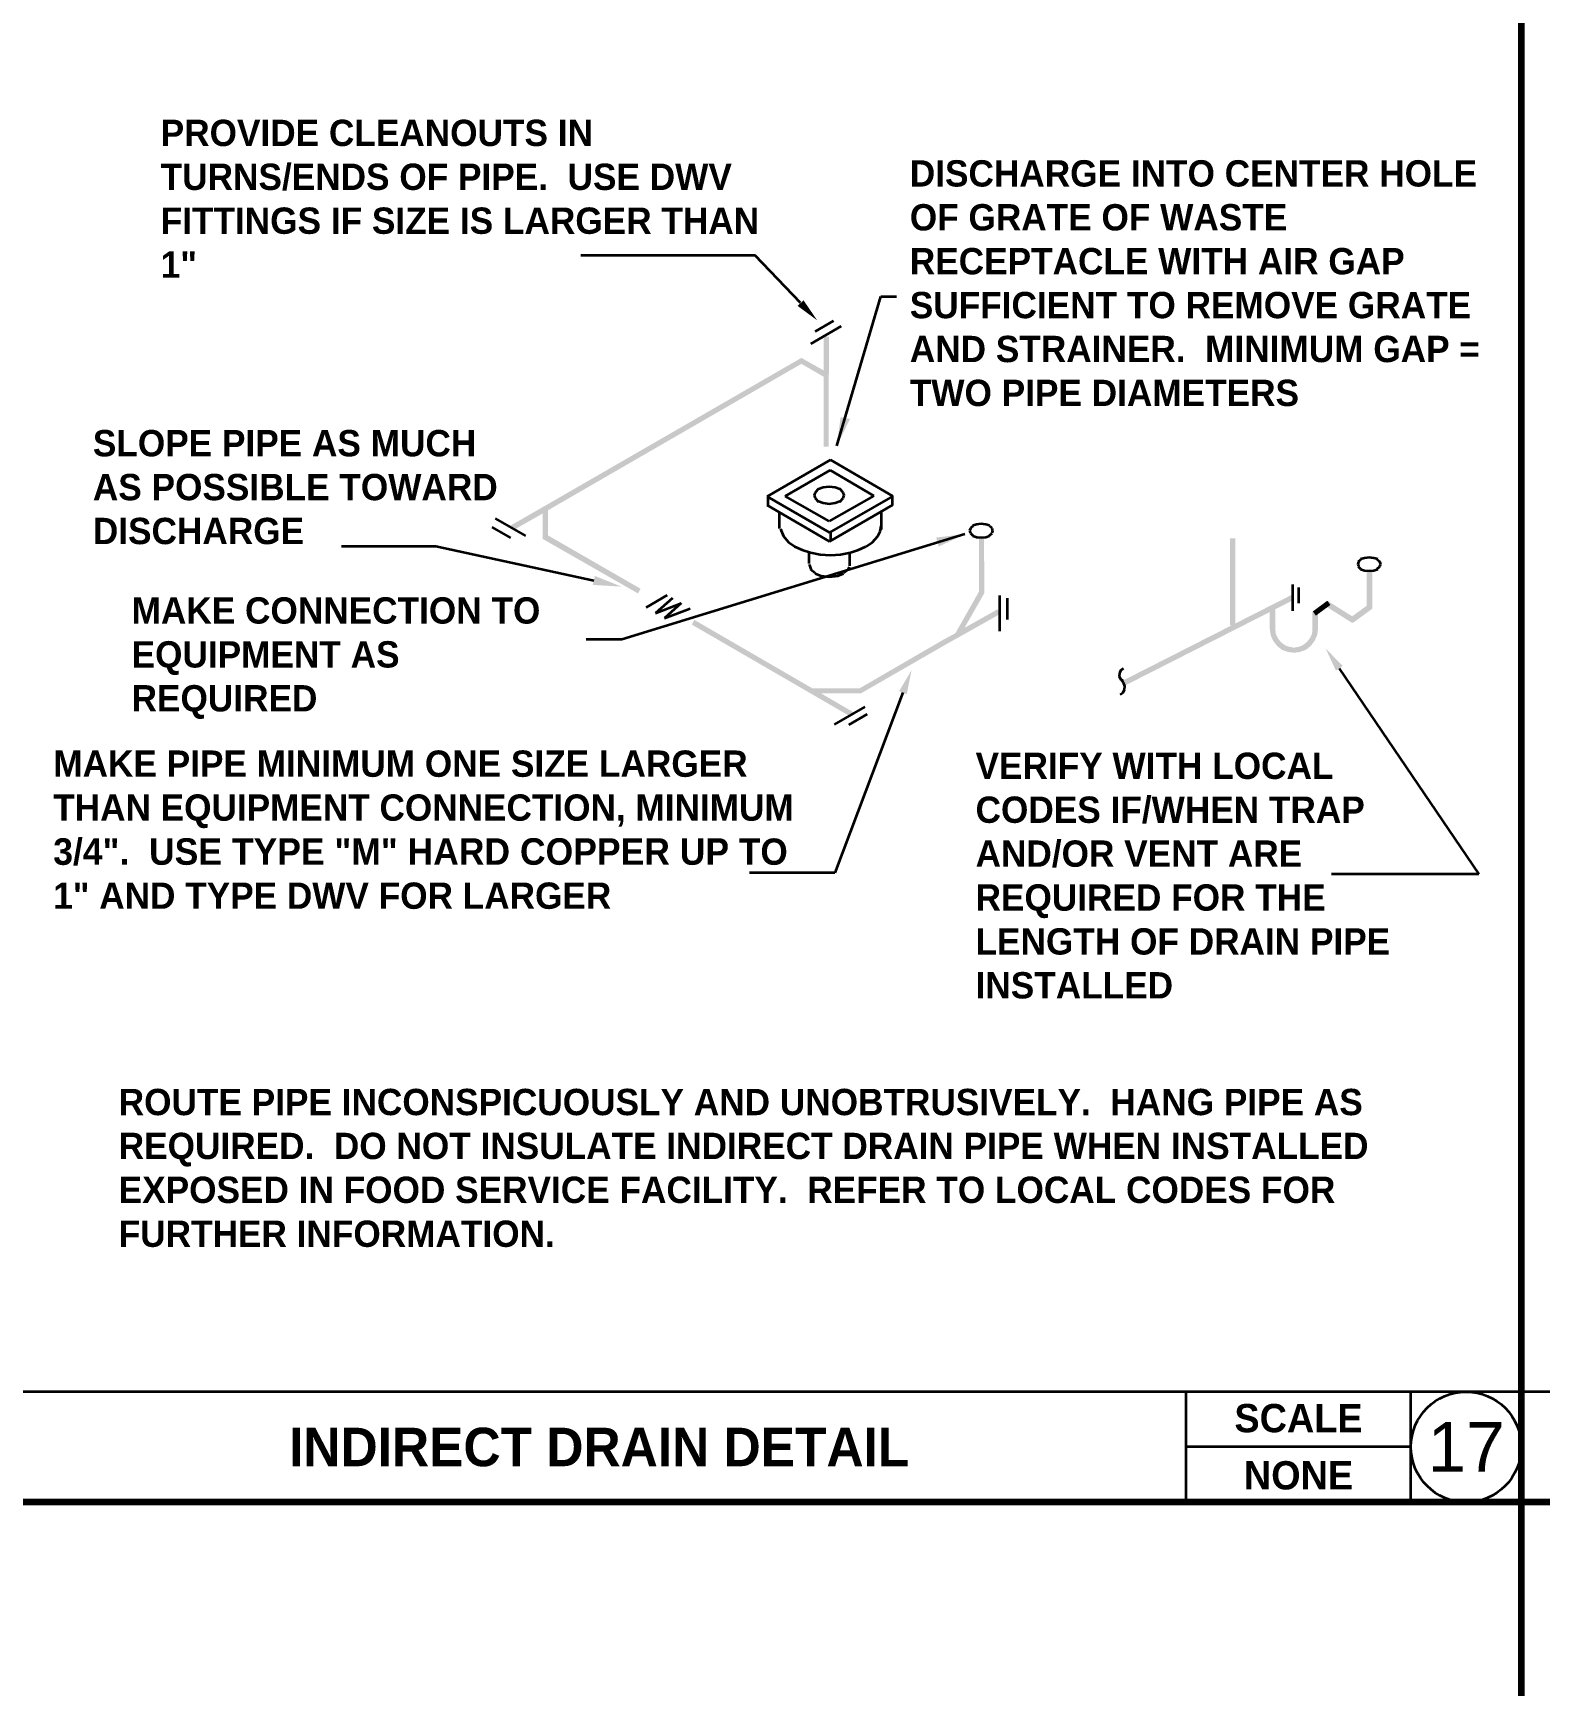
# Model space of a CAD drawing. Header units: inches. Extents: x 2025 to 34930, y -6955 to 4650.
# Drawn here: x 9307.1 to 9546.8, y -2676.1 to -2413.2 of the extents above; entities that cross this region are included whole.
import ezdxf

# ---------------------------------------------------------------- set-up
doc = ezdxf.new("R2010")
doc.units = ezdxf.units.IN
doc.header["$MEASUREMENT"] = 0
doc.layers.add('PDF-TEXT', color=7, linetype='Continuous', lineweight=35)
doc.styles.add('Century Gothic_B', font='GOTHICB.TTF', dxfattribs={"height": 6.659722})
doc.styles.add('PDF Arial', font='arial.ttf')
doc.styles.add('PDF Arial Bold', font='arialbd.ttf')
doc.styles.add('SWISS', font='swissl.ttf')
doc.dimstyles.new('STANDARD$7', dxfattribs={"dimscale": 48, "dimtxt": 0.125, "dimasz": 0.125, "dimexe": 0.0625, "dimexo": 0.0625, "dimgap": 0.0625, "dimtad": 1, "dimdec": 0, "dimzin": 3, "dimdsep": 46, "dimlunit": 4, "dimtxsty": 'SWISS', "dimcen": 0.0625, "dimadec": 0, "dimazin": 0, "dimtfac": 1, "dimtdec": 0, "dimtmove": 0, "dimatfit": 3, "dimfxl": 1, "dimfrac": 2, "dimtolj": 1, "dimtzin": 0, "dimarcsym": 0})

msp = doc.modelspace()

# ---------------------------------------------------------------- hatches: boundary and pattern name
at = {"layer": 'PDF-TEXT', "transparency": 33554559}
for points in [[(9432.85, -2467.47), (9433.73, -2467.47), (9433.73, -2461.5), (9432.85, -2461.5)], [(9403.34, -2502.35), (9403.74, -2501.6), (9389.02, -2493.12), (9389.02, -2489.12), (9429.32, -2465.84), (9432.85, -2467.88), (9432.85, -2479.01), (9433.67, -2479.01), (9433.67, -2467.34), (9429.32, -2464.89), (9388.14, -2488.64), (9388.14, -2493.66)], [(9383.05, -2491.56), (9383.46, -2492.31), (9388.95, -2489.19), (9388.48, -2488.44)], [(9451.71, -2509.81), (9438.62, -2517.41), (9431.02, -2517.41), (9412.29, -2506.55), (9411.89, -2507.3), (9430.75, -2518.22), (9438.82, -2518.22), (9452.12, -2510.56), (9454.43, -2509.27), (9458.43, -2502.28), (9458.36, -2493.39), (9457.55, -2493.39), (9457.55, -2502.08), (9453.82, -2508.66)], [(9498.33, -2493.6), (9497.51, -2493.6), (9497.51, -2507.44), (9498.33, -2507.44)], [(9516.51, -2506.28), (9517.05, -2507.03), (9520.11, -2504.79), (9520.11, -2498.68), (9519.22, -2498.68), (9519.22, -2504.32)], [(9507.76, -2503.3), (9507.35, -2502.55), (9480.48, -2516.19), (9480.89, -2516.94)], [(9503.82, -2507.98), (9503.96, -2509), (9504.36, -2509.88), (9504.98, -2510.69), (9505.72, -2511.3), (9506.67, -2511.64), (9507.69, -2511.78), (9508.64, -2511.64), (9509.59, -2511.3), (9510.34, -2510.69), (9510.95, -2509.88), (9511.35, -2509), (9511.49, -2507.98), (9511.49, -2505.27), (9510.61, -2505.27), (9510.61, -2507.98), (9510.54, -2508.79), (9510.2, -2509.47), (9509.72, -2510.08), (9509.11, -2510.56), (9508.44, -2510.83), (9507.69, -2510.97), (9506.88, -2510.83), (9506.2, -2510.56), (9505.59, -2510.08), (9505.11, -2509.47), (9504.77, -2508.79), (9504.7, -2507.98), (9504.7, -2504.45), (9503.82, -2504.45)], [(9510.67, -2505.2), (9511.15, -2505.88), (9513.46, -2504.18), (9512.98, -2503.5)], [(9512.98, -2503.5), (9512.51, -2504.25), (9516.92, -2507.03), (9517.39, -2506.28)], [(9454.02, -2508.52), (9454.43, -2509.27), (9460.94, -2505.6), (9460.53, -2504.86)], [(9431.15, -2517.48), (9430.75, -2518.22), (9437.19, -2521.96), (9437.67, -2521.28)]]:
    msp.add_hatch(color=256, dxfattribs=at).paths.add_polyline_path(points)

# ---------------------------------------------------------------- linework, layer by layer
at = {"layer": 'PDF-TEXT', "color": 42, "lineweight": 100}
for p, q in [((9543.83, -1888.19), (9543.83, -2917.77)), ((9787.29, -2646.85), (8343.83, -2646.85))]:
    msp.add_line(p, q, dxfattribs=at)
at = {"layer": 'PDF-TEXT'}
for p, q in [((9421.99, -2448.61), (9394.24, -2448.61)), ((9429.19, -2456.14), (9421.99, -2448.61)), ((9434.95, -2478.87), (9441.94, -2455.12)), ((9441.94, -2455.12), (9444.45, -2455.12)), ((9430.82, -2462.66), (9435.63, -2459.87)), ((9431.49, -2460.69), (9434.41, -2458.99)), ((9423.89, -2486.95), (9433.94, -2481.11)), ((9426.74, -2486.88), (9433.87, -2482.74)), ((9433.87, -2482.74), (9440.86, -2486.81)), ((9433.94, -2481.11), (9443.84, -2486.88)), ((9431.49, -2486.27), (9431.36, -2486.74)), ((9432.04, -2485.72), (9431.49, -2486.27)), ((9432.78, -2485.52), (9432.04, -2485.79)), ((9433.73, -2485.39), (9432.78, -2485.52)), ((9434.68, -2485.52), (9433.73, -2485.39)), ((9435.43, -2485.79), (9434.68, -2485.52)), ((9435.97, -2486.27), (9435.43, -2485.72)), ((9436.11, -2486.74), (9435.97, -2486.27)), ((9433.8, -2492.65), (9423.89, -2486.95)), ((9433.8, -2494.07), (9423.89, -2488.3)), ((9423.96, -2487.01), (9423.96, -2488.37)), ((9433.73, -2490.88), (9426.74, -2486.88)), ((9431.36, -2486.74), (9431.49, -2487.22)), ((9431.49, -2487.22), (9432.04, -2487.76)), ((9432.04, -2487.69), (9432.78, -2487.96)), ((9432.78, -2487.96), (9433.73, -2488.1)), ((9440.86, -2486.81), (9433.73, -2490.88)), ((9433.73, -2488.1), (9434.68, -2487.96)), ((9443.84, -2486.88), (9433.8, -2492.65)), ((9443.84, -2488.24), (9433.8, -2494.07)), ((9434.68, -2487.96), (9435.43, -2487.69)), ((9435.43, -2487.76), (9435.97, -2487.22)), ((9435.97, -2487.22), (9436.11, -2486.74)), ((9443.77, -2486.88), (9443.77, -2488.24)), ((9380.61, -2490.41), (9385.42, -2493.19)), ((9425.79, -2489.39), (9425.79, -2492.03)), ((9442.01, -2489.32), (9442.01, -2492.17)), ((9457.21, -2491.36), (9456.6, -2491.56)), ((9457.89, -2491.29), (9457.14, -2491.36)), ((9458.63, -2491.36), (9457.89, -2491.29)), ((9459.24, -2491.56), (9458.63, -2491.36)), ((9380.06, -2491.83), (9383.05, -2493.53)), ((9455.31, -2492.92), (9400.76, -2509.68)), ((9426, -2492.1), (9426.47, -2493.26)), ((9426.47, -2493.26), (9427.29, -2494.21)), ((9433.94, -2492.65), (9433.94, -2493.93)), ((9440.65, -2494.21), (9441.47, -2493.26)), ((9441.47, -2493.26), (9441.87, -2492.51)), ((9441.87, -2492.51), (9442.01, -2491.63)), ((9456.19, -2492.03), (9456.06, -2492.37)), ((9456.06, -2492.37), (9456.19, -2492.71)), ((9456.6, -2491.63), (9456.19, -2491.97)), ((9456.19, -2492.78), (9456.6, -2493.12)), ((9456.6, -2493.19), (9457.21, -2493.39)), ((9457.14, -2493.39), (9457.89, -2493.46)), ((9457.89, -2493.46), (9458.63, -2493.39)), ((9458.63, -2493.39), (9459.24, -2493.19)), ((9459.65, -2491.97), (9459.24, -2491.63)), ((9459.24, -2493.12), (9459.65, -2492.78)), ((9459.79, -2492.37), (9459.65, -2492.03)), ((9459.65, -2492.71), (9459.79, -2492.37)), ((9356.18, -2494.82), (9371.18, -2494.82)), ((9371.18, -2494.82), (9396.28, -2500.31)), ((9427.29, -2494.21), (9428.3, -2494.88)), ((9428.24, -2494.88), (9429.46, -2495.43)), ((9429.46, -2495.43), (9430.75, -2495.83)), ((9430.48, -2495.77), (9430.48, -2497.6)), ((9430.75, -2495.83), (9432.31, -2496.17)), ((9432.31, -2496.17), (9433.94, -2496.24)), ((9433.94, -2496.24), (9435.56, -2496.17)), ((9435.56, -2496.17), (9437.13, -2495.83)), ((9436.99, -2496.11), (9436.99, -2497.94)), ((9437.13, -2495.83), (9438.41, -2495.43)), ((9438.41, -2495.43), (9439.57, -2494.88)), ((9439.64, -2494.88), (9440.65, -2494.21)), ((9518.88, -2496.72), (9518.27, -2496.92)), ((9519.63, -2496.65), (9518.88, -2496.72)), ((9520.38, -2496.72), (9519.63, -2496.65)), ((9520.99, -2496.92), (9520.38, -2496.72)), ((9430.61, -2497.73), (9430.61, -2497.87)), ((9430.61, -2497.87), (9430.82, -2498.48)), ((9430.75, -2498.48), (9431.49, -2499.09)), ((9431.49, -2499.16), (9432.44, -2499.57)), ((9435.09, -2499.57), (9436.04, -2499.16)), ((9436.04, -2499.09), (9436.79, -2498.48)), ((9436.79, -2498.48), (9436.99, -2498.14)), ((9517.93, -2497.33), (9517.8, -2497.67)), ((9517.8, -2497.67), (9517.93, -2498.01)), ((9518.27, -2496.99), (9517.87, -2497.33)), ((9517.87, -2498.07), (9518.27, -2498.41)), ((9518.27, -2498.48), (9518.88, -2498.68)), ((9518.88, -2498.68), (9519.63, -2498.75)), ((9519.63, -2498.75), (9520.38, -2498.68)), ((9520.38, -2498.68), (9520.99, -2498.48)), ((9521.33, -2497.33), (9520.92, -2496.99)), ((9520.92, -2498.41), (9521.33, -2498.07)), ((9521.46, -2497.67), (9521.33, -2497.33)), ((9521.33, -2498.01), (9521.46, -2497.67)), ((9432.51, -2499.57), (9433.8, -2499.7)), ((9433.8, -2499.7), (9435.09, -2499.57)), ((9507.42, -2500.92), (9507.42, -2505.13)), ((9508.37, -2501.4), (9508.37, -2503.91)), ((9407.95, -2502.62), (9404.63, -2504.59)), ((9408.83, -2503.09), (9406.12, -2505.47)), ((9406.12, -2505.47), (9410.19, -2503.91)), ((9410.19, -2503.91), (9407.54, -2506.28)), ((9460.81, -2502.69), (9460.81, -2508.32)), ((9462.03, -2503.09), (9462.03, -2506.49)), ((9407.54, -2506.28), (9411.61, -2504.72)), ((9400.76, -2509.68), (9395.06, -2509.68)), ((9479.94, -2515.04), (9479.87, -2515.51)), ((9480.14, -2514.56), (9479.94, -2515.04)), ((9480.55, -2514.29), (9480.14, -2514.56)), ((9514.88, -2514.29), (9537.07, -2546.99)), ((9479.87, -2515.51), (9480.07, -2515.99)), ((9480.07, -2515.99), (9480.48, -2516.26)), ((9480.55, -2516.53), (9480.21, -2516.12)), ((9480.48, -2518.09), (9480.69, -2517.61)), ((9480.75, -2517.07), (9480.55, -2516.53)), ((9480.69, -2517.61), (9480.75, -2517.07)), ((9439.43, -2520.4), (9434.55, -2523.18)), ((9445.47, -2518.09), (9434.62, -2546.79)), ((9480.01, -2518.43), (9480.48, -2518.09)), ((9439.77, -2521.55), (9436.85, -2523.25)), ((9434.62, -2546.79), (9421.05, -2546.79)), ((9537.07, -2546.99), (9513.66, -2546.99)), ((9787.29, -2629.28), (8343.83, -2629.28)), ((9490.5, -2646.85), (9490.5, -2629.28)), ((9526.27, -2646.85), (9526.27, -2629.28)), ((9526.27, -2638.06), (9490.5, -2638.06))]:
    msp.add_line(p, q, dxfattribs=at)
msp.add_circle((9535.05, -2638.06), 8.78, dxfattribs=at)
at = {"layer": 'PDF-TEXT', "transparency": 33554559}
for points in [[(9429.66, -2455.74), (9428.71, -2456.62), (9431.83, -2458.92)], [(9437.06, -2474.6), (9435.56, -2474.33), (9434.95, -2478.87)], [(9450.76, -2493.46), (9451.17, -2494.88), (9455.31, -2492.92)], [(9396.48, -2499.57), (9396.14, -2500.99), (9400.69, -2501.26)], [(9514.34, -2514.63), (9515.42, -2513.88), (9512.71, -2511.1)], [(9444.86, -2517.89), (9446.08, -2518.36), (9446.83, -2514.56)]]:
    msp.add_solid(points, dxfattribs=at)

# ---------------------------------------------------------------- texts
at = {"layer": 'PDF-TEXT'}
for s, insert, char_height, width, attachment_point, style in [('PROVIDE CLEANOUTS IN TURNS/ENDS OF PIPE.  USE DWV FITTINGS IF SIZE IS LARGER THAN 1"', (9327.41, -2427.02), 4.1875, 97.0798, 1, 'Century Gothic_B'), ('DISCHARGE INTO CENTER HOLE OF GRATE OF WASTE RECEPTACLE WITH AIR GAP SUFFICIENT TO REMOVE GRATE AND STRAINER.  MINIMUM GAP = TWO PIPE DIAMETERS', (9446.56, -2433.46), 4.1875, 92.8404, 1, 'Century Gothic_B'), ('SLOPE PIPE AS MUCH AS POSSIBLE TOWARD DISCHARGE', (9316.62, -2476.36), 4.1875, 64.8341, 1, 'Century Gothic_B'), ('MAKE CONNECTION TO EQUIPMENT AS REQUIRED', (9322.78, -2502.96), 4.1875, 73.3455, 1, 'Century Gothic_B'), ('MAKE PIPE MINIMUM ONE SIZE LARGER {\\H0.99891x;THAN EQUIPMENT CONNECTION, MINIMUM \\H1.00944x;3/4".  USE TYPE "M" HARD COPPER UP \\H0.99085x;TO 1" AND TYPE DWV FOR LARGER}', (9310.32, -2527.32), 4.1875, 119.42, 1, 'Century Gothic_B'), ('VERIFY WITH LOCAL CODES IF/WHEN TRAP AND/OR VENT ARE REQUIRED FOR THE LENGTH OF DRAIN PIPE INSTALLED', (9457.02, -2527.66), 4.1875, 73.6186, 1, 'Century Gothic_B'), ('ROUTE PIPE INCONSPICUOUSLY AND UNOBTRUSIVELY.  HANG PIPE AS REQUIRED.  DO NOT INSULATE INDIRECT DRAIN PIPE WHEN INSTALLED EXPOSED IN FOOD SERVICE FACILITY.  REFER TO LOCAL CODES FOR FURTHER INFORMATION.', (9320.73, -2581.12), 4.1875, 212.3403, 1, 'Century Gothic_B'), ('{\\fCentury Gothic|b1|i0|c0|p34;SCALE}', (9508.39, -2633.51), 4.5, 35.7683, 5, 'PDF Arial Bold'), ('{\\fCentury Gothic|b1|i0|c0|p34;INDIRECT DRAIN DETAIL}', (9397.16, -2638.11), 6.1202, 186.6721, 5, 'PDF Arial Bold'), ('17', (9535.05, -2638.06), 7.889, 17.5595, 5, 'PDF Arial'), ('{\\fCentury Gothic|b1|i0|c0|p34;NONE}', (9508.39, -2642.6), 4.5, 35.7683, 5, 'PDF Arial Bold')]:
    msp.add_mtext(s, dxfattribs=dict(at, insert=insert, char_height=char_height, width=width, attachment_point=attachment_point, style=style))

# ---------------------------------------------------------------- leaders
msp.add_leader([(9617.15, -2473.61), (9601.97, -2450.73), (9594.77, -2450.73)], dimstyle='STANDARD$7', override={"dimscale": 4608.000444, "dimtxt": 0.938}, dxfattribs=at)

doc.saveas('drawing.dxf')
